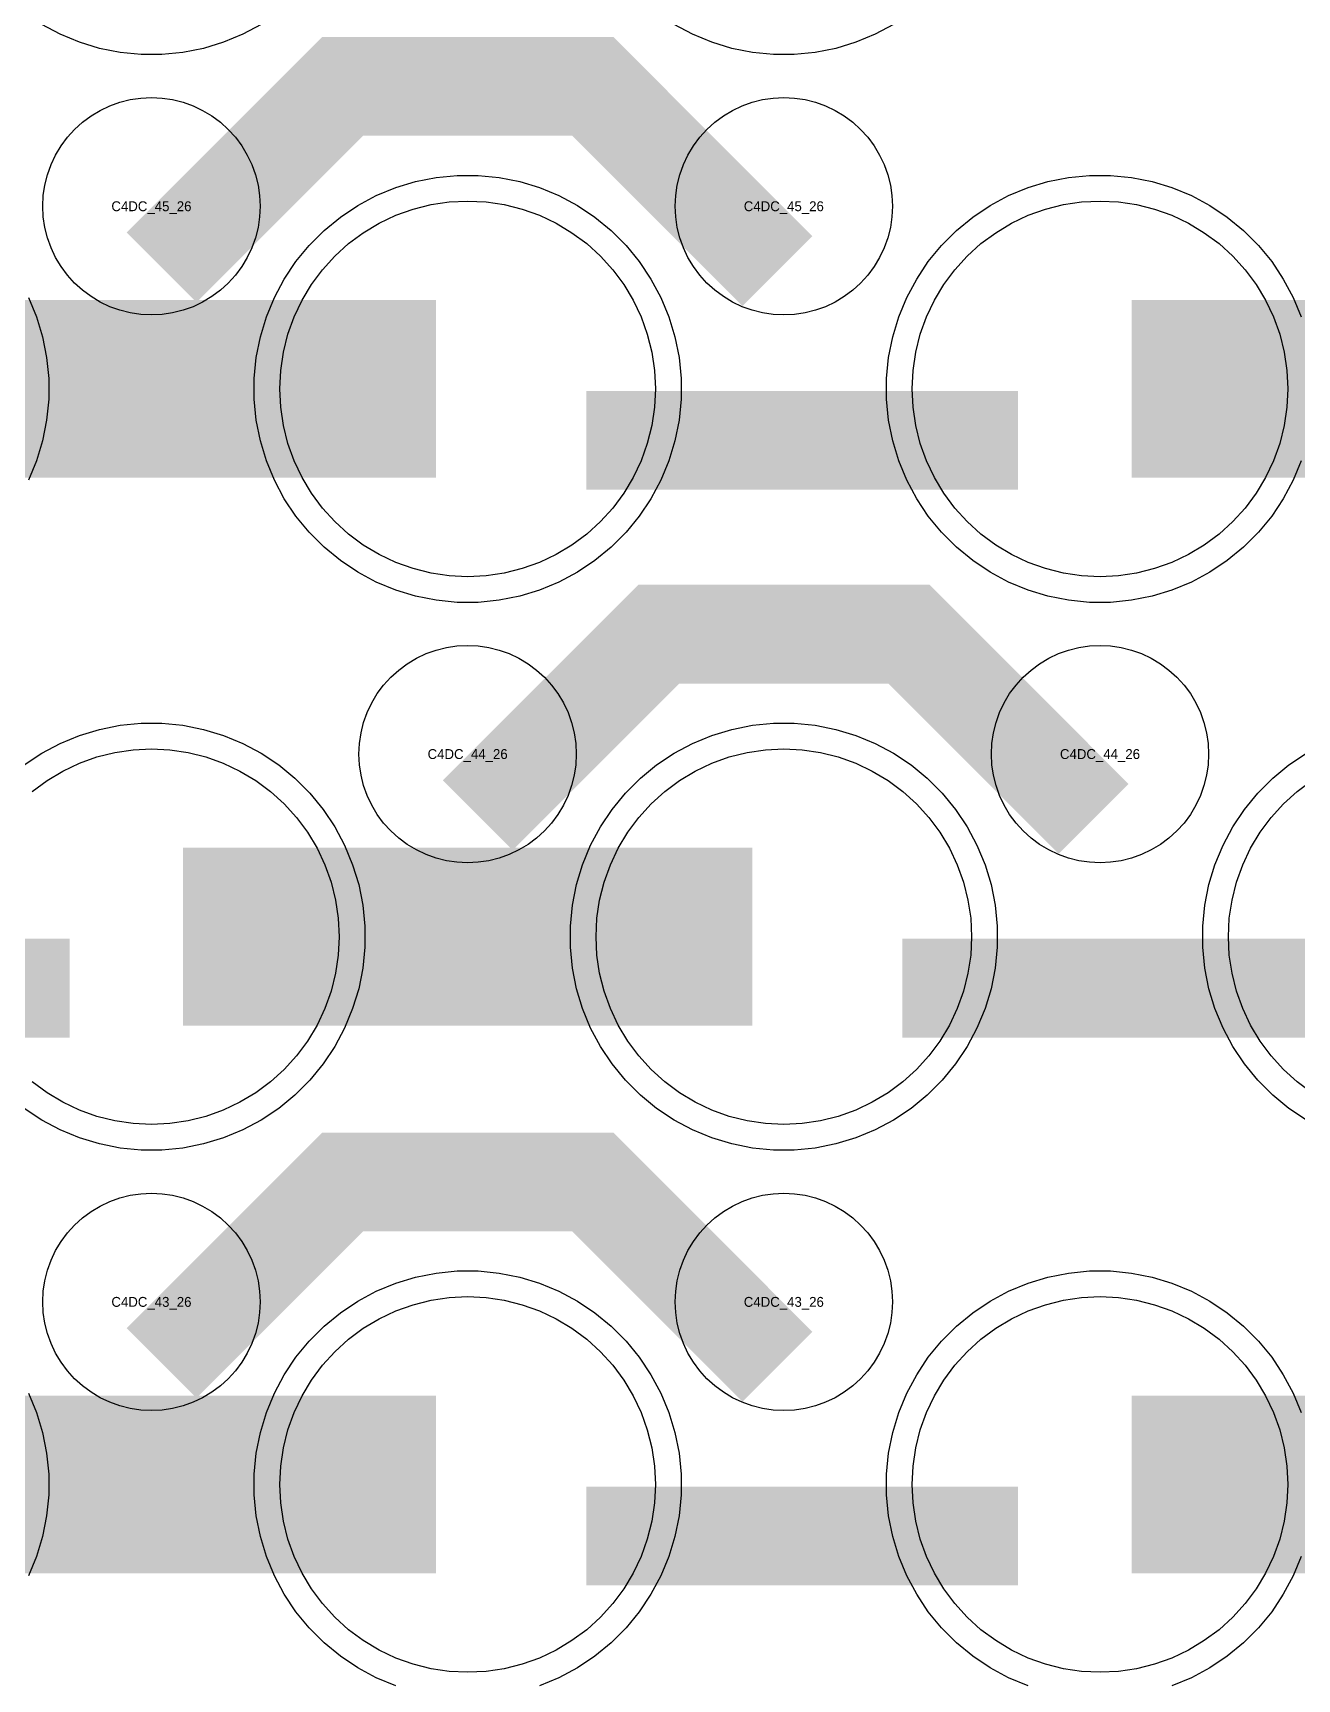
# Model space of a CAD drawing. Extents: x -11880 to 11880, y -14992 to 14992.
# Drawn here: x -3710 to -3390.1, y -8930.5 to -8514.2 of the extents above; entities that cross this region are included whole.
import ezdxf
from ezdxf.enums import TextEntityAlignment as Align

# ---------------------------------------------------------------- set-up
doc = ezdxf.new("R2010")
doc.units = 0
doc.header["$MEASUREMENT"] = 0
for name, color, linetype in [('GDS_775_DT_237', 138, 'CONTINUOUS'), ('RDL1_FS', 34, 'CONTINUOUS'), ('RDL_BS', 160, 'CONTINUOUS')]:
    doc.layers.add(name, color=color, linetype=linetype)

msp = doc.modelspace()

# ---------------------------------------------------------------- linework, layer by layer
at = {"layer": 'RDL1_FS'}
for points in [[(-3600, -8651.689), (-3604.657, -8651.46), (-3609.268, -8650.776), (-3613.791, -8649.644), (-3618.181, -8648.072), (-3622.395, -8646.08), (-3626.395, -8643.682), (-3630.14, -8640.904), (-3633.594, -8637.774), (-3636.724, -8634.32), (-3639.502, -8630.575), (-3641.9, -8626.575), (-3643.892, -8622.361), (-3645.464, -8617.971), (-3646.596, -8613.448), (-3647.28, -8608.837), (-3647.509, -8604.18), (-3647.28, -8599.523), (-3646.596, -8594.912), (-3645.464, -8590.389), (-3643.892, -8585.999), (-3641.9, -8581.785), (-3639.502, -8577.785), (-3636.724, -8574.04), (-3633.594, -8570.586), (-3630.14, -8567.456), (-3626.395, -8564.678), (-3622.395, -8562.28), (-3618.181, -8560.288), (-3613.791, -8558.716), (-3609.268, -8557.584), (-3604.657, -8556.9), (-3600, -8556.671), (-3595.343, -8556.9), (-3590.732, -8557.584), (-3586.209, -8558.716), (-3581.819, -8560.288), (-3577.605, -8562.28), (-3573.605, -8564.678), (-3569.86, -8567.456), (-3566.406, -8570.586), (-3563.276, -8574.04), (-3560.498, -8577.785), (-3558.1, -8581.785), (-3556.108, -8585.999), (-3554.536, -8590.389), (-3553.404, -8594.912), (-3552.72, -8599.523), (-3552.491, -8604.18), (-3552.72, -8608.837), (-3553.404, -8613.448), (-3554.536, -8617.971), (-3556.108, -8622.361), (-3558.1, -8626.575), (-3560.498, -8630.575), (-3563.276, -8634.32), (-3566.406, -8637.774), (-3569.86, -8640.904), (-3573.605, -8643.682), (-3577.605, -8646.08), (-3581.819, -8648.072), (-3586.209, -8649.644), (-3590.732, -8650.776), (-3595.343, -8651.46)], [(-3440, -8651.689), (-3444.657, -8651.46), (-3449.268, -8650.776), (-3453.791, -8649.644), (-3458.181, -8648.072), (-3462.395, -8646.08), (-3466.395, -8643.682), (-3470.14, -8640.904), (-3473.594, -8637.774), (-3476.724, -8634.32), (-3479.502, -8630.575), (-3481.9, -8626.575), (-3483.892, -8622.361), (-3485.464, -8617.971), (-3486.596, -8613.448), (-3487.28, -8608.837), (-3487.509, -8604.18), (-3487.28, -8599.523), (-3486.596, -8594.912), (-3485.464, -8590.389), (-3483.892, -8585.999), (-3481.9, -8581.785), (-3479.502, -8577.785), (-3476.724, -8574.04), (-3473.594, -8570.586), (-3470.14, -8567.456), (-3466.395, -8564.678), (-3462.395, -8562.28), (-3458.181, -8560.288), (-3453.791, -8558.716), (-3449.268, -8557.584), (-3444.657, -8556.9), (-3440, -8556.671), (-3435.343, -8556.9), (-3430.732, -8557.584), (-3426.209, -8558.716), (-3421.819, -8560.288), (-3417.605, -8562.28), (-3413.605, -8564.678), (-3409.86, -8567.456), (-3406.406, -8570.586), (-3403.276, -8574.04), (-3400.498, -8577.785), (-3398.1, -8581.785), (-3396.108, -8585.999), (-3394.536, -8590.389), (-3393.404, -8594.912), (-3392.72, -8599.523), (-3392.491, -8604.18), (-3392.72, -8608.837), (-3393.404, -8613.448), (-3394.536, -8617.971), (-3396.108, -8622.361), (-3398.1, -8626.575), (-3400.498, -8630.575), (-3403.276, -8634.32), (-3406.406, -8637.774), (-3409.86, -8640.904), (-3413.605, -8643.682), (-3417.605, -8646.08), (-3421.819, -8648.072), (-3426.209, -8649.644), (-3430.732, -8650.776), (-3435.343, -8651.46)], [(-3520, -8790.254), (-3524.657, -8790.025), (-3529.268, -8789.341), (-3533.791, -8788.209), (-3538.181, -8786.637), (-3542.395, -8784.645), (-3546.395, -8782.247), (-3550.14, -8779.469), (-3553.594, -8776.339), (-3556.724, -8772.885), (-3559.502, -8769.14), (-3561.9, -8765.14), (-3563.892, -8760.926), (-3565.464, -8756.536), (-3566.596, -8752.013), (-3567.28, -8747.402), (-3567.509, -8742.745), (-3567.28, -8738.088), (-3566.596, -8733.477), (-3565.464, -8728.954), (-3563.892, -8724.564), (-3561.9, -8720.35), (-3559.502, -8716.35), (-3556.724, -8712.605), (-3553.594, -8709.151), (-3550.14, -8706.021), (-3546.395, -8703.243), (-3542.395, -8700.845), (-3538.181, -8698.853), (-3533.791, -8697.281), (-3529.268, -8696.149), (-3524.657, -8695.465), (-3520, -8695.236), (-3515.343, -8695.465), (-3510.732, -8696.149), (-3506.209, -8697.281), (-3501.819, -8698.853), (-3497.605, -8700.845), (-3493.605, -8703.243), (-3489.86, -8706.021), (-3486.406, -8709.151), (-3483.276, -8712.605), (-3480.498, -8716.35), (-3478.1, -8720.35), (-3476.108, -8724.564), (-3474.536, -8728.954), (-3473.404, -8733.477), (-3472.72, -8738.088), (-3472.491, -8742.745), (-3472.72, -8747.402), (-3473.404, -8752.013), (-3474.536, -8756.536), (-3476.108, -8760.926), (-3478.1, -8765.14), (-3480.498, -8769.14), (-3483.276, -8772.885), (-3486.406, -8776.339), (-3489.86, -8779.469), (-3493.605, -8782.247), (-3497.605, -8784.645), (-3501.819, -8786.637), (-3506.209, -8788.209), (-3510.732, -8789.341), (-3515.343, -8790.025)], [(-3600, -8928.819), (-3604.657, -8928.59), (-3609.268, -8927.906), (-3613.791, -8926.774), (-3618.181, -8925.202), (-3622.395, -8923.21), (-3626.395, -8920.812), (-3630.14, -8918.034), (-3633.594, -8914.904), (-3636.724, -8911.45), (-3639.502, -8907.705), (-3641.9, -8903.705), (-3643.892, -8899.491), (-3645.464, -8895.101), (-3646.596, -8890.578), (-3647.28, -8885.967), (-3647.509, -8881.31), (-3647.28, -8876.653), (-3646.596, -8872.042), (-3645.464, -8867.519), (-3643.892, -8863.129), (-3641.9, -8858.915), (-3639.502, -8854.915), (-3636.724, -8851.17), (-3633.594, -8847.716), (-3630.14, -8844.586), (-3626.395, -8841.808), (-3622.395, -8839.41), (-3618.181, -8837.418), (-3613.791, -8835.846), (-3609.268, -8834.714), (-3604.657, -8834.03), (-3600, -8833.801), (-3595.343, -8834.03), (-3590.732, -8834.714), (-3586.209, -8835.846), (-3581.819, -8837.418), (-3577.605, -8839.41), (-3573.605, -8841.808), (-3569.86, -8844.586), (-3566.406, -8847.716), (-3563.276, -8851.17), (-3560.498, -8854.915), (-3558.1, -8858.915), (-3556.108, -8863.129), (-3554.536, -8867.519), (-3553.404, -8872.042), (-3552.72, -8876.653), (-3552.491, -8881.31), (-3552.72, -8885.967), (-3553.404, -8890.578), (-3554.536, -8895.101), (-3556.108, -8899.491), (-3558.1, -8903.705), (-3560.498, -8907.705), (-3563.276, -8911.45), (-3566.406, -8914.904), (-3569.86, -8918.034), (-3573.605, -8920.812), (-3577.605, -8923.21), (-3581.819, -8925.202), (-3586.209, -8926.774), (-3590.732, -8927.906), (-3595.343, -8928.59)], [(-3440, -8928.819), (-3444.657, -8928.59), (-3449.268, -8927.906), (-3453.791, -8926.774), (-3458.181, -8925.202), (-3462.395, -8923.21), (-3466.395, -8920.812), (-3470.14, -8918.034), (-3473.594, -8914.904), (-3476.724, -8911.45), (-3479.502, -8907.705), (-3481.9, -8903.705), (-3483.892, -8899.491), (-3485.464, -8895.101), (-3486.596, -8890.578), (-3487.28, -8885.967), (-3487.509, -8881.31), (-3487.28, -8876.653), (-3486.596, -8872.042), (-3485.464, -8867.519), (-3483.892, -8863.129), (-3481.9, -8858.915), (-3479.502, -8854.915), (-3476.724, -8851.17), (-3473.594, -8847.716), (-3470.14, -8844.586), (-3466.395, -8841.808), (-3462.395, -8839.41), (-3458.181, -8837.418), (-3453.791, -8835.846), (-3449.268, -8834.714), (-3444.657, -8834.03), (-3440, -8833.801), (-3435.343, -8834.03), (-3430.732, -8834.714), (-3426.209, -8835.846), (-3421.819, -8837.418), (-3417.605, -8839.41), (-3413.605, -8841.808), (-3409.86, -8844.586), (-3406.406, -8847.716), (-3403.276, -8851.17), (-3400.498, -8854.915), (-3398.1, -8858.915), (-3396.108, -8863.129), (-3394.536, -8867.519), (-3393.404, -8872.042), (-3392.72, -8876.653), (-3392.491, -8881.31), (-3392.72, -8885.967), (-3393.404, -8890.578), (-3394.536, -8895.101), (-3396.108, -8899.491), (-3398.1, -8903.705), (-3400.498, -8907.705), (-3403.276, -8911.45), (-3406.406, -8914.904), (-3409.86, -8918.034), (-3413.605, -8920.812), (-3417.605, -8923.21), (-3421.819, -8925.202), (-3426.209, -8926.774), (-3430.732, -8927.906), (-3435.343, -8928.59)]]:
    msp.add_lwpolyline(points, close=True, dxfattribs=at)
for points in [[(-3751.998, -8604.18, 45, 45, 0), (-3679.998, -8604.18, 45, 45, 0)], [(-3679.998, -8604.18, 45, 45, 0), (-3607.998, -8604.18, 45, 45, 0)], [(-3431.998, -8604.18, 45, 45, 0), (-3359.998, -8604.18, 45, 45, 0)], [(-3671.998, -8742.745, 45, 45, 0), (-3599.998, -8742.745, 45, 45, 0)], [(-3599.998, -8742.745, 45, 45, 0), (-3527.998, -8742.745, 45, 45, 0)], [(-3751.998, -8881.31, 45, 45, 0), (-3679.998, -8881.31, 45, 45, 0)], [(-3679.998, -8881.31, 45, 45, 0), (-3607.998, -8881.31, 45, 45, 0)], [(-3431.998, -8881.31, 45, 45, 0), (-3359.998, -8881.31, 45, 45, 0)]]:
    msp.add_lwpolyline(points, format="xyseb", dxfattribs=at)
for points in [[(-3710.14, -8706.021), (-3706.395, -8703.243), (-3702.395, -8700.845), (-3698.181, -8698.853), (-3693.791, -8697.281), (-3689.268, -8696.149), (-3684.657, -8695.465), (-3680, -8695.236), (-3675.343, -8695.465), (-3670.732, -8696.149), (-3666.209, -8697.281), (-3661.819, -8698.853), (-3657.605, -8700.845), (-3653.605, -8703.243), (-3649.86, -8706.021), (-3646.406, -8709.151), (-3643.276, -8712.605), (-3640.498, -8716.35), (-3638.1, -8720.35), (-3636.108, -8724.564), (-3634.536, -8728.954), (-3633.404, -8733.477), (-3632.72, -8738.088), (-3632.491, -8742.745), (-3632.72, -8747.402), (-3633.404, -8752.013), (-3634.536, -8756.536), (-3636.108, -8760.926), (-3638.1, -8765.14), (-3640.498, -8769.14), (-3643.276, -8772.885), (-3646.406, -8776.339), (-3649.86, -8779.469), (-3653.605, -8782.247), (-3657.605, -8784.645), (-3661.819, -8786.637), (-3666.209, -8788.209), (-3670.732, -8789.341), (-3675.343, -8790.025), (-3680, -8790.254), (-3684.657, -8790.025), (-3689.268, -8789.341), (-3693.791, -8788.209), (-3698.181, -8786.637), (-3702.395, -8784.645), (-3706.395, -8782.247), (-3710.14, -8779.469)], [(-3386.395, -8782.247), (-3390.14, -8779.469), (-3393.594, -8776.339), (-3396.724, -8772.885), (-3399.502, -8769.14), (-3401.9, -8765.14), (-3403.892, -8760.926), (-3405.464, -8756.536), (-3406.596, -8752.013), (-3407.28, -8747.402), (-3407.509, -8742.745), (-3407.28, -8738.088), (-3406.596, -8733.477), (-3405.464, -8728.954), (-3403.892, -8724.564), (-3401.9, -8720.35), (-3399.502, -8716.35), (-3396.724, -8712.605), (-3393.594, -8709.151), (-3390.14, -8706.021), (-3386.395, -8703.243)]]:
    msp.add_lwpolyline(points, dxfattribs=at)
at = {"layer": 'RDL_BS'}
for points in [[(-3652.223, -8511.998), (-3656.885, -8514.49), (-3661.795, -8516.521), (-3666.835, -8518.052), (-3672.062, -8519.098), (-3677.356, -8519.615), (-3682.644, -8519.615), (-3687.938, -8519.098), (-3693.165, -8518.052), (-3698.205, -8516.521), (-3703.115, -8514.49), (-3707.777, -8511.998)], [(-3492.223, -8511.998), (-3496.885, -8514.49), (-3501.795, -8516.521), (-3506.835, -8518.052), (-3512.062, -8519.098), (-3517.356, -8519.615), (-3522.644, -8519.615), (-3527.938, -8519.098), (-3533.165, -8518.052), (-3538.205, -8516.521), (-3543.115, -8514.49), (-3547.777, -8511.998)], [(-3389.094, -8622.385), (-3391.125, -8627.295), (-3393.617, -8631.957), (-3396.564, -8636.371), (-3399.926, -8640.472), (-3403.708, -8644.254), (-3407.809, -8647.616), (-3412.223, -8650.563), (-3416.885, -8653.055), (-3421.795, -8655.086), (-3426.835, -8656.617), (-3432.062, -8657.663), (-3437.356, -8658.18), (-3442.644, -8658.18), (-3447.938, -8657.663), (-3453.165, -8656.617), (-3458.205, -8655.086), (-3463.115, -8653.055), (-3467.777, -8650.563), (-3472.191, -8647.616), (-3476.292, -8644.254), (-3480.074, -8640.472), (-3483.436, -8636.371), (-3486.383, -8631.957), (-3488.875, -8627.295), (-3490.906, -8622.385), (-3492.437, -8617.345), (-3493.483, -8612.118), (-3494, -8606.824), (-3494, -8601.536), (-3493.483, -8596.242), (-3492.437, -8591.015), (-3490.906, -8585.975), (-3488.875, -8581.065), (-3486.383, -8576.403), (-3483.436, -8571.989), (-3480.074, -8567.888), (-3476.292, -8564.106), (-3472.191, -8560.744), (-3467.777, -8557.797), (-3463.115, -8555.305), (-3458.205, -8553.274), (-3453.165, -8551.743), (-3447.938, -8550.697), (-3442.644, -8550.18), (-3437.356, -8550.18), (-3432.062, -8550.697), (-3426.835, -8551.743), (-3421.795, -8553.274), (-3416.885, -8555.305), (-3412.223, -8557.797), (-3407.809, -8560.744), (-3403.708, -8564.106), (-3399.926, -8567.888), (-3396.564, -8571.989), (-3393.617, -8576.403), (-3391.125, -8581.065), (-3389.094, -8585.975)], [(-3711.125, -8581.065), (-3709.094, -8585.975), (-3707.563, -8591.015), (-3706.517, -8596.242), (-3706, -8601.536), (-3706, -8606.824), (-3706.517, -8612.118), (-3707.563, -8617.345), (-3709.094, -8622.385), (-3711.125, -8627.295)], [(-3712.191, -8699.309), (-3707.777, -8696.362), (-3703.115, -8693.87), (-3698.205, -8691.839), (-3693.165, -8690.308), (-3687.938, -8689.262), (-3682.644, -8688.745), (-3677.356, -8688.745), (-3672.062, -8689.262), (-3666.835, -8690.308), (-3661.795, -8691.839), (-3656.885, -8693.87), (-3652.223, -8696.362), (-3647.809, -8699.309), (-3643.708, -8702.671), (-3639.926, -8706.453), (-3636.564, -8710.554), (-3633.617, -8714.968), (-3631.125, -8719.63), (-3629.094, -8724.54), (-3627.563, -8729.58), (-3626.517, -8734.807), (-3626, -8740.101), (-3626, -8745.389), (-3626.517, -8750.683), (-3627.563, -8755.91), (-3629.094, -8760.95), (-3631.125, -8765.86), (-3633.617, -8770.522), (-3636.564, -8774.936), (-3639.926, -8779.037), (-3643.708, -8782.819), (-3647.809, -8786.181), (-3652.223, -8789.128), (-3656.885, -8791.62), (-3661.795, -8793.651), (-3666.835, -8795.182), (-3672.062, -8796.228), (-3677.356, -8796.745), (-3682.644, -8796.745), (-3687.938, -8796.228), (-3693.165, -8795.182), (-3698.205, -8793.651), (-3703.115, -8791.62), (-3707.777, -8789.128), (-3712.191, -8786.181)], [(-3387.777, -8789.128), (-3392.191, -8786.181), (-3396.292, -8782.819), (-3400.074, -8779.037), (-3403.436, -8774.936), (-3406.383, -8770.522), (-3408.875, -8765.86), (-3410.906, -8760.95), (-3412.437, -8755.91), (-3413.483, -8750.683), (-3414, -8745.389), (-3414, -8740.101), (-3413.483, -8734.807), (-3412.437, -8729.58), (-3410.906, -8724.54), (-3408.875, -8719.63), (-3406.383, -8714.968), (-3403.436, -8710.554), (-3400.074, -8706.453), (-3396.292, -8702.671), (-3392.191, -8699.309), (-3387.777, -8696.362)], [(-3618.205, -8932.216), (-3623.115, -8930.185), (-3627.777, -8927.693), (-3632.191, -8924.746), (-3636.292, -8921.384), (-3640.074, -8917.602), (-3643.436, -8913.501), (-3646.383, -8909.087), (-3648.875, -8904.425), (-3650.906, -8899.515), (-3652.437, -8894.475), (-3653.483, -8889.248), (-3654, -8883.954), (-3654, -8878.666), (-3653.483, -8873.372), (-3652.437, -8868.145), (-3650.906, -8863.105), (-3648.875, -8858.195), (-3646.383, -8853.533), (-3643.436, -8849.119), (-3640.074, -8845.018), (-3636.292, -8841.236), (-3632.191, -8837.874), (-3627.777, -8834.927), (-3623.115, -8832.435), (-3618.205, -8830.404), (-3613.165, -8828.873), (-3607.938, -8827.827), (-3602.644, -8827.31), (-3597.356, -8827.31), (-3592.062, -8827.827), (-3586.835, -8828.873), (-3581.795, -8830.404), (-3576.885, -8832.435), (-3572.223, -8834.927), (-3567.809, -8837.874), (-3563.708, -8841.236), (-3559.926, -8845.018), (-3556.564, -8849.119), (-3553.617, -8853.533), (-3551.125, -8858.195), (-3549.094, -8863.105), (-3547.563, -8868.145), (-3546.517, -8873.372), (-3546, -8878.666), (-3546, -8883.954), (-3546.517, -8889.248), (-3547.563, -8894.475), (-3549.094, -8899.515), (-3551.125, -8904.425), (-3553.617, -8909.087), (-3556.564, -8913.501), (-3559.926, -8917.602), (-3563.708, -8921.384), (-3567.809, -8924.746), (-3572.223, -8927.693), (-3576.885, -8930.185), (-3581.795, -8932.216)], [(-3458.205, -8932.216), (-3463.115, -8930.185), (-3467.777, -8927.693), (-3472.191, -8924.746), (-3476.292, -8921.384), (-3480.074, -8917.602), (-3483.436, -8913.501), (-3486.383, -8909.087), (-3488.875, -8904.425), (-3490.906, -8899.515), (-3492.437, -8894.475), (-3493.483, -8889.248), (-3494, -8883.954), (-3494, -8878.666), (-3493.483, -8873.372), (-3492.437, -8868.145), (-3490.906, -8863.105), (-3488.875, -8858.195), (-3486.383, -8853.533), (-3483.436, -8849.119), (-3480.074, -8845.018), (-3476.292, -8841.236), (-3472.191, -8837.874), (-3467.777, -8834.927), (-3463.115, -8832.435), (-3458.205, -8830.404), (-3453.165, -8828.873), (-3447.938, -8827.827), (-3442.644, -8827.31), (-3437.356, -8827.31), (-3432.062, -8827.827), (-3426.835, -8828.873), (-3421.795, -8830.404), (-3416.885, -8832.435), (-3412.223, -8834.927), (-3407.809, -8837.874), (-3403.708, -8841.236), (-3399.926, -8845.018), (-3396.564, -8849.119), (-3393.617, -8853.533), (-3391.125, -8858.195), (-3389.094, -8863.105)], [(-3711.125, -8858.195), (-3709.094, -8863.105), (-3707.563, -8868.145), (-3706.517, -8873.372), (-3706, -8878.666), (-3706, -8883.954), (-3706.517, -8889.248), (-3707.563, -8894.475), (-3709.094, -8899.515), (-3711.125, -8904.425)], [(-3389.094, -8899.515), (-3391.125, -8904.425), (-3393.617, -8909.087), (-3396.564, -8913.501), (-3399.926, -8917.602), (-3403.708, -8921.384), (-3407.809, -8924.746), (-3412.223, -8927.693), (-3416.885, -8930.185), (-3421.795, -8932.216)]]:
    msp.add_lwpolyline(points, dxfattribs=at)
for points in [[(-3677.438, -8573.494, 25, 25, 0), (-3631.623, -8527.679, 25, 25, 0), (-3598.07, -8527.679, 25, 25, 0)], [(-3521.599, -8574.393, 25, 25, 0), (-3568.313, -8527.679, 25, 25, 0), (-3598.071, -8527.679, 25, 25, 0)], [(-3569.984, -8617.193, 25, 25, 0), (-3460.719, -8617.193, 25, 25, 0)], [(-3597.438, -8712.059, 25, 25, 0), (-3551.623, -8666.244, 25, 25, 0), (-3518.07, -8666.244, 25, 25, 0)], [(-3441.599, -8712.958, 25, 25, 0), (-3488.313, -8666.244, 25, 25, 0), (-3518.071, -8666.244, 25, 25, 0)], [(-3809.984, -8755.758, 25, 25, 0), (-3700.719, -8755.758, 25, 25, 0)], [(-3489.984, -8755.758, 25, 25, 0), (-3380.719, -8755.758, 25, 25, 0)], [(-3677.438, -8850.624, 25, 25, 0), (-3631.623, -8804.809, 25, 25, 0), (-3598.07, -8804.809, 25, 25, 0)], [(-3521.599, -8851.523, 25, 25, 0), (-3568.313, -8804.809, 25, 25, 0), (-3598.071, -8804.809, 25, 25, 0)], [(-3569.984, -8894.323, 25, 25, 0), (-3460.719, -8894.323, 25, 25, 0)]]:
    msp.add_lwpolyline(points, format="xyseb", dxfattribs=at)
for points in [[(-3680, -8585.486), (-3682.693, -8585.354), (-3685.365, -8584.958), (-3687.984, -8584.301), (-3690.519, -8583.394), (-3692.956, -8582.242), (-3695.28, -8580.849), (-3697.443, -8579.246), (-3699.442, -8577.434), (-3701.254, -8575.435), (-3702.857, -8573.272), (-3704.25, -8570.948), (-3705.402, -8568.511), (-3706.309, -8565.976), (-3706.966, -8563.357), (-3707.362, -8560.685), (-3707.494, -8557.992), (-3707.362, -8555.299), (-3706.966, -8552.627), (-3706.309, -8550.008), (-3705.402, -8547.473), (-3704.25, -8545.036), (-3702.857, -8542.712), (-3701.254, -8540.549), (-3699.442, -8538.55), (-3697.443, -8536.738), (-3695.28, -8535.135), (-3692.956, -8533.742), (-3690.519, -8532.59), (-3687.984, -8531.683), (-3685.365, -8531.026), (-3682.693, -8530.63), (-3680, -8530.498), (-3677.307, -8530.63), (-3674.635, -8531.026), (-3672.016, -8531.683), (-3669.481, -8532.59), (-3667.044, -8533.742), (-3664.72, -8535.135), (-3662.557, -8536.738), (-3660.558, -8538.55), (-3658.746, -8540.549), (-3657.143, -8542.712), (-3655.75, -8545.036), (-3654.598, -8547.473), (-3653.691, -8550.008), (-3653.034, -8552.627), (-3652.638, -8555.299), (-3652.506, -8557.992), (-3652.638, -8560.685), (-3653.034, -8563.357), (-3653.691, -8565.976), (-3654.598, -8568.511), (-3655.75, -8570.948), (-3657.143, -8573.272), (-3658.746, -8575.435), (-3660.558, -8577.434), (-3662.557, -8579.246), (-3664.72, -8580.849), (-3667.044, -8582.242), (-3669.481, -8583.394), (-3672.016, -8584.301), (-3674.635, -8584.958), (-3677.307, -8585.354)], [(-3520, -8585.486), (-3522.693, -8585.354), (-3525.365, -8584.958), (-3527.984, -8584.301), (-3530.519, -8583.394), (-3532.956, -8582.242), (-3535.28, -8580.849), (-3537.443, -8579.246), (-3539.442, -8577.434), (-3541.254, -8575.435), (-3542.857, -8573.272), (-3544.25, -8570.948), (-3545.402, -8568.511), (-3546.309, -8565.976), (-3546.966, -8563.357), (-3547.362, -8560.685), (-3547.494, -8557.992), (-3547.362, -8555.299), (-3546.966, -8552.627), (-3546.309, -8550.008), (-3545.402, -8547.473), (-3544.25, -8545.036), (-3542.857, -8542.712), (-3541.254, -8540.549), (-3539.442, -8538.55), (-3537.443, -8536.738), (-3535.28, -8535.135), (-3532.956, -8533.742), (-3530.519, -8532.59), (-3527.984, -8531.683), (-3525.365, -8531.026), (-3522.693, -8530.63), (-3520, -8530.498), (-3517.307, -8530.63), (-3514.635, -8531.026), (-3512.016, -8531.683), (-3509.481, -8532.59), (-3507.044, -8533.742), (-3504.72, -8535.135), (-3502.557, -8536.738), (-3500.558, -8538.55), (-3498.746, -8540.549), (-3497.143, -8542.712), (-3495.75, -8545.036), (-3494.598, -8547.473), (-3493.691, -8550.008), (-3493.034, -8552.627), (-3492.638, -8555.299), (-3492.506, -8557.992), (-3492.638, -8560.685), (-3493.034, -8563.357), (-3493.691, -8565.976), (-3494.598, -8568.511), (-3495.75, -8570.948), (-3497.143, -8573.272), (-3498.746, -8575.435), (-3500.558, -8577.434), (-3502.557, -8579.246), (-3504.72, -8580.849), (-3507.044, -8582.242), (-3509.481, -8583.394), (-3512.016, -8584.301), (-3514.635, -8584.958), (-3517.307, -8585.354)], [(-3602.644, -8658.18), (-3607.938, -8657.663), (-3613.165, -8656.617), (-3618.205, -8655.086), (-3623.115, -8653.055), (-3627.777, -8650.563), (-3632.191, -8647.616), (-3636.292, -8644.254), (-3640.074, -8640.472), (-3643.436, -8636.371), (-3646.383, -8631.957), (-3648.875, -8627.295), (-3650.906, -8622.385), (-3652.437, -8617.345), (-3653.483, -8612.118), (-3654, -8606.824), (-3654, -8601.536), (-3653.483, -8596.242), (-3652.437, -8591.015), (-3650.906, -8585.975), (-3648.875, -8581.065), (-3646.383, -8576.403), (-3643.436, -8571.989), (-3640.074, -8567.888), (-3636.292, -8564.106), (-3632.191, -8560.744), (-3627.777, -8557.797), (-3623.115, -8555.305), (-3618.205, -8553.274), (-3613.165, -8551.743), (-3607.938, -8550.697), (-3602.644, -8550.18), (-3597.356, -8550.18), (-3592.062, -8550.697), (-3586.835, -8551.743), (-3581.795, -8553.274), (-3576.885, -8555.305), (-3572.223, -8557.797), (-3567.809, -8560.744), (-3563.708, -8564.106), (-3559.926, -8567.888), (-3556.564, -8571.989), (-3553.617, -8576.403), (-3551.125, -8581.065), (-3549.094, -8585.975), (-3547.563, -8591.015), (-3546.517, -8596.242), (-3546, -8601.536), (-3546, -8606.824), (-3546.517, -8612.118), (-3547.563, -8617.345), (-3549.094, -8622.385), (-3551.125, -8627.295), (-3553.617, -8631.957), (-3556.564, -8636.371), (-3559.926, -8640.472), (-3563.708, -8644.254), (-3567.809, -8647.616), (-3572.223, -8650.563), (-3576.885, -8653.055), (-3581.795, -8655.086), (-3586.835, -8656.617), (-3592.062, -8657.663), (-3597.356, -8658.18)], [(-3600, -8724.051), (-3602.693, -8723.919), (-3605.365, -8723.523), (-3607.984, -8722.866), (-3610.519, -8721.959), (-3612.956, -8720.807), (-3615.28, -8719.414), (-3617.443, -8717.811), (-3619.442, -8715.999), (-3621.254, -8714), (-3622.857, -8711.837), (-3624.25, -8709.513), (-3625.402, -8707.076), (-3626.309, -8704.541), (-3626.966, -8701.922), (-3627.362, -8699.25), (-3627.494, -8696.557), (-3627.362, -8693.864), (-3626.966, -8691.192), (-3626.309, -8688.573), (-3625.402, -8686.038), (-3624.25, -8683.601), (-3622.857, -8681.277), (-3621.254, -8679.114), (-3619.442, -8677.115), (-3617.443, -8675.303), (-3615.28, -8673.7), (-3612.956, -8672.307), (-3610.519, -8671.155), (-3607.984, -8670.248), (-3605.365, -8669.591), (-3602.693, -8669.195), (-3600, -8669.063), (-3597.307, -8669.195), (-3594.635, -8669.591), (-3592.016, -8670.248), (-3589.481, -8671.155), (-3587.044, -8672.307), (-3584.72, -8673.7), (-3582.557, -8675.303), (-3580.558, -8677.115), (-3578.746, -8679.114), (-3577.143, -8681.277), (-3575.75, -8683.601), (-3574.598, -8686.038), (-3573.691, -8688.573), (-3573.034, -8691.192), (-3572.638, -8693.864), (-3572.506, -8696.557), (-3572.638, -8699.25), (-3573.034, -8701.922), (-3573.691, -8704.541), (-3574.598, -8707.076), (-3575.75, -8709.513), (-3577.143, -8711.837), (-3578.746, -8714), (-3580.558, -8715.999), (-3582.557, -8717.811), (-3584.72, -8719.414), (-3587.044, -8720.807), (-3589.481, -8721.959), (-3592.016, -8722.866), (-3594.635, -8723.523), (-3597.307, -8723.919)], [(-3440, -8724.051), (-3442.693, -8723.919), (-3445.365, -8723.523), (-3447.984, -8722.866), (-3450.519, -8721.959), (-3452.956, -8720.807), (-3455.28, -8719.414), (-3457.443, -8717.811), (-3459.442, -8715.999), (-3461.254, -8714), (-3462.857, -8711.837), (-3464.25, -8709.513), (-3465.402, -8707.076), (-3466.309, -8704.541), (-3466.966, -8701.922), (-3467.362, -8699.25), (-3467.494, -8696.557), (-3467.362, -8693.864), (-3466.966, -8691.192), (-3466.309, -8688.573), (-3465.402, -8686.038), (-3464.25, -8683.601), (-3462.857, -8681.277), (-3461.254, -8679.114), (-3459.442, -8677.115), (-3457.443, -8675.303), (-3455.28, -8673.7), (-3452.956, -8672.307), (-3450.519, -8671.155), (-3447.984, -8670.248), (-3445.365, -8669.591), (-3442.693, -8669.195), (-3440, -8669.063), (-3437.307, -8669.195), (-3434.635, -8669.591), (-3432.016, -8670.248), (-3429.481, -8671.155), (-3427.044, -8672.307), (-3424.72, -8673.7), (-3422.557, -8675.303), (-3420.558, -8677.115), (-3418.746, -8679.114), (-3417.143, -8681.277), (-3415.75, -8683.601), (-3414.598, -8686.038), (-3413.691, -8688.573), (-3413.034, -8691.192), (-3412.638, -8693.864), (-3412.506, -8696.557), (-3412.638, -8699.25), (-3413.034, -8701.922), (-3413.691, -8704.541), (-3414.598, -8707.076), (-3415.75, -8709.513), (-3417.143, -8711.837), (-3418.746, -8714), (-3420.558, -8715.999), (-3422.557, -8717.811), (-3424.72, -8719.414), (-3427.044, -8720.807), (-3429.481, -8721.959), (-3432.016, -8722.866), (-3434.635, -8723.523), (-3437.307, -8723.919)], [(-3522.644, -8796.745), (-3527.938, -8796.228), (-3533.165, -8795.182), (-3538.205, -8793.651), (-3543.115, -8791.62), (-3547.777, -8789.128), (-3552.191, -8786.181), (-3556.292, -8782.819), (-3560.074, -8779.037), (-3563.436, -8774.936), (-3566.383, -8770.522), (-3568.875, -8765.86), (-3570.906, -8760.95), (-3572.437, -8755.91), (-3573.483, -8750.683), (-3574, -8745.389), (-3574, -8740.101), (-3573.483, -8734.807), (-3572.437, -8729.58), (-3570.906, -8724.54), (-3568.875, -8719.63), (-3566.383, -8714.968), (-3563.436, -8710.554), (-3560.074, -8706.453), (-3556.292, -8702.671), (-3552.191, -8699.309), (-3547.777, -8696.362), (-3543.115, -8693.87), (-3538.205, -8691.839), (-3533.165, -8690.308), (-3527.938, -8689.262), (-3522.644, -8688.745), (-3517.356, -8688.745), (-3512.062, -8689.262), (-3506.835, -8690.308), (-3501.795, -8691.839), (-3496.885, -8693.87), (-3492.223, -8696.362), (-3487.809, -8699.309), (-3483.708, -8702.671), (-3479.926, -8706.453), (-3476.564, -8710.554), (-3473.617, -8714.968), (-3471.125, -8719.63), (-3469.094, -8724.54), (-3467.563, -8729.58), (-3466.517, -8734.807), (-3466, -8740.101), (-3466, -8745.389), (-3466.517, -8750.683), (-3467.563, -8755.91), (-3469.094, -8760.95), (-3471.125, -8765.86), (-3473.617, -8770.522), (-3476.564, -8774.936), (-3479.926, -8779.037), (-3483.708, -8782.819), (-3487.809, -8786.181), (-3492.223, -8789.128), (-3496.885, -8791.62), (-3501.795, -8793.651), (-3506.835, -8795.182), (-3512.062, -8796.228), (-3517.356, -8796.745)], [(-3680, -8862.616), (-3682.693, -8862.484), (-3685.365, -8862.088), (-3687.984, -8861.431), (-3690.519, -8860.524), (-3692.956, -8859.372), (-3695.28, -8857.979), (-3697.443, -8856.376), (-3699.442, -8854.564), (-3701.254, -8852.565), (-3702.857, -8850.402), (-3704.25, -8848.078), (-3705.402, -8845.641), (-3706.309, -8843.106), (-3706.966, -8840.487), (-3707.362, -8837.815), (-3707.494, -8835.122), (-3707.362, -8832.429), (-3706.966, -8829.757), (-3706.309, -8827.138), (-3705.402, -8824.603), (-3704.25, -8822.166), (-3702.857, -8819.842), (-3701.254, -8817.679), (-3699.442, -8815.68), (-3697.443, -8813.868), (-3695.28, -8812.265), (-3692.956, -8810.872), (-3690.519, -8809.72), (-3687.984, -8808.813), (-3685.365, -8808.156), (-3682.693, -8807.76), (-3680, -8807.628), (-3677.307, -8807.76), (-3674.635, -8808.156), (-3672.016, -8808.813), (-3669.481, -8809.72), (-3667.044, -8810.872), (-3664.72, -8812.265), (-3662.557, -8813.868), (-3660.558, -8815.68), (-3658.746, -8817.679), (-3657.143, -8819.842), (-3655.75, -8822.166), (-3654.598, -8824.603), (-3653.691, -8827.138), (-3653.034, -8829.757), (-3652.638, -8832.429), (-3652.506, -8835.122), (-3652.638, -8837.815), (-3653.034, -8840.487), (-3653.691, -8843.106), (-3654.598, -8845.641), (-3655.75, -8848.078), (-3657.143, -8850.402), (-3658.746, -8852.565), (-3660.558, -8854.564), (-3662.557, -8856.376), (-3664.72, -8857.979), (-3667.044, -8859.372), (-3669.481, -8860.524), (-3672.016, -8861.431), (-3674.635, -8862.088), (-3677.307, -8862.484)], [(-3520, -8862.616), (-3522.693, -8862.484), (-3525.365, -8862.088), (-3527.984, -8861.431), (-3530.519, -8860.524), (-3532.956, -8859.372), (-3535.28, -8857.979), (-3537.443, -8856.376), (-3539.442, -8854.564), (-3541.254, -8852.565), (-3542.857, -8850.402), (-3544.25, -8848.078), (-3545.402, -8845.641), (-3546.309, -8843.106), (-3546.966, -8840.487), (-3547.362, -8837.815), (-3547.494, -8835.122), (-3547.362, -8832.429), (-3546.966, -8829.757), (-3546.309, -8827.138), (-3545.402, -8824.603), (-3544.25, -8822.166), (-3542.857, -8819.842), (-3541.254, -8817.679), (-3539.442, -8815.68), (-3537.443, -8813.868), (-3535.28, -8812.265), (-3532.956, -8810.872), (-3530.519, -8809.72), (-3527.984, -8808.813), (-3525.365, -8808.156), (-3522.693, -8807.76), (-3520, -8807.628), (-3517.307, -8807.76), (-3514.635, -8808.156), (-3512.016, -8808.813), (-3509.481, -8809.72), (-3507.044, -8810.872), (-3504.72, -8812.265), (-3502.557, -8813.868), (-3500.558, -8815.68), (-3498.746, -8817.679), (-3497.143, -8819.842), (-3495.75, -8822.166), (-3494.598, -8824.603), (-3493.691, -8827.138), (-3493.034, -8829.757), (-3492.638, -8832.429), (-3492.506, -8835.122), (-3492.638, -8837.815), (-3493.034, -8840.487), (-3493.691, -8843.106), (-3494.598, -8845.641), (-3495.75, -8848.078), (-3497.143, -8850.402), (-3498.746, -8852.565), (-3500.558, -8854.564), (-3502.557, -8856.376), (-3504.72, -8857.979), (-3507.044, -8859.372), (-3509.481, -8860.524), (-3512.016, -8861.431), (-3514.635, -8862.088), (-3517.307, -8862.484)]]:
    msp.add_lwpolyline(points, close=True, dxfattribs=at)

# ---------------------------------------------------------------- texts
at = {"layer": 'GDS_775_DT_237'}
for s, p in [('C4DC_45_26', (-3680, -8557.992)), ('C4DC_45_26', (-3680, -8557.992)), ('C4DC_45_26', (-3520, -8557.992)), ('C4DC_45_26', (-3520, -8557.992)), ('C4DC_44_26', (-3600, -8696.557)), ('C4DC_44_26', (-3600, -8696.557)), ('C4DC_44_26', (-3440, -8696.557)), ('C4DC_44_26', (-3440, -8696.557)), ('C4DC_43_26', (-3680, -8835.122)), ('C4DC_43_26', (-3680, -8835.122)), ('C4DC_43_26', (-3520, -8835.122)), ('C4DC_43_26', (-3520, -8835.122))]:
    msp.add_text(s, height=2.5, dxfattribs=at).set_placement(p, align=Align.MIDDLE_CENTER)

doc.saveas('drawing.dxf')
